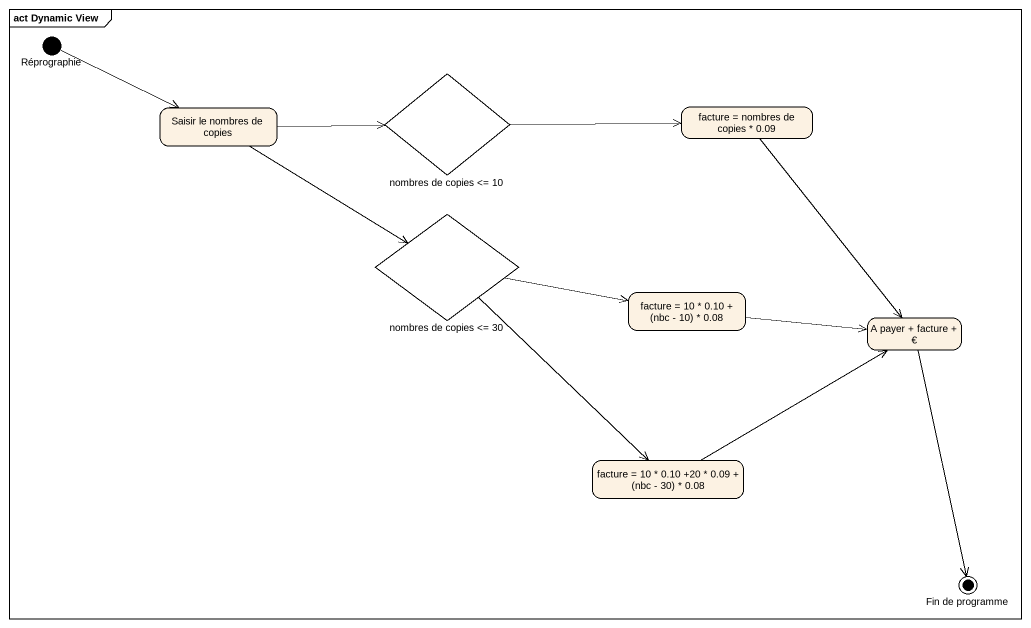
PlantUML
@startuml
mainframe act Dynamic View
hide empty description
state Réprographie <<start>>
state "nombres de copies <= 10" as nombres_de_copies_10 <<choice>>
state "Saisir le nombres de copies" as Saisir_le_nombres_de_copies
state "facture = nombres de copies * 0.09" as facture_nombres_de_copies_0
state "nombres de copies <= 30" as nombres_de_copies_30 <<choice>>
state "facture = 10 * 0.10 + (nbc - 10) * 0.08" as facture_10_0_10_nbc_10_0_08
state "A payer + facture + €" as A_payer_facture
state "facture = 10 * 0.10 +20 * 0.09 + (nbc - 30) * 0.08" as facture_10_0_10_20_0_09_nbc
state "Fin de programme" as Fin_de_programme <<end>>
Réprographie -right-> Saisir_le_nombres_de_copies
nombres_de_copies_10 -right-> facture_nombres_de_copies_0
Saisir_le_nombres_de_copies -right-> nombres_de_copies_10
Saisir_le_nombres_de_copies --> nombres_de_copies_30
facture_nombres_de_copies_0 --> A_payer_facture
nombres_de_copies_30 -right-> facture_10_0_10_nbc_10_0_08
nombres_de_copies_30 --> facture_10_0_10_20_0_09_nbc
facture_10_0_10_nbc_10_0_08 -right-> A_payer_facture
A_payer_facture --> Fin_de_programme
facture_10_0_10_20_0_09_nbc -right-> A_payer_facture
@enduml
